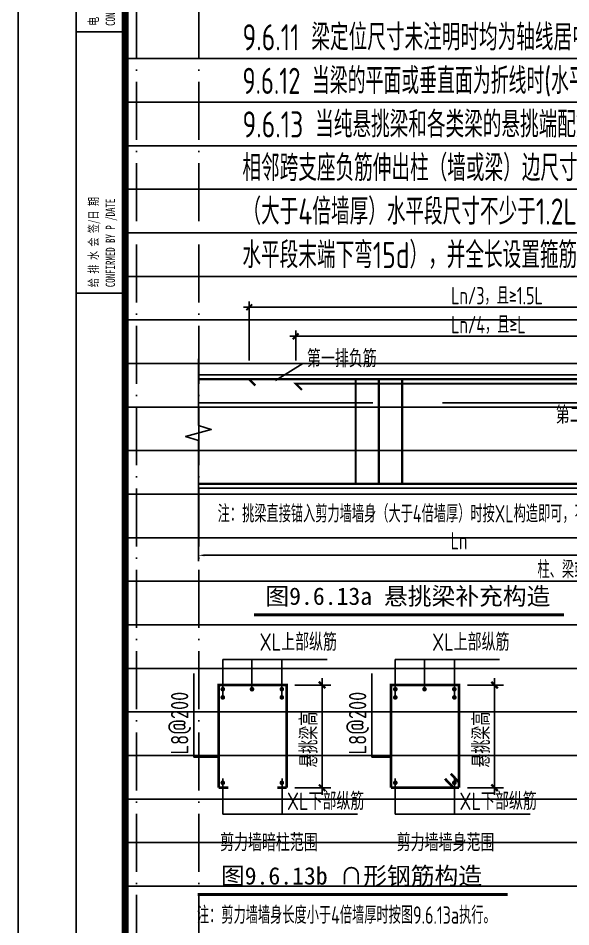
# Model space of a CAD drawing. Extents: x -1712635 to -854203, y -534641 to -21985.
# Drawn here: x -1595563 to -1586048, y -95343 to -79696 of the extents above; entities that cross this region are included whole.
import ezdxf
from ezdxf.enums import TextEntityAlignment as Align

# ---------------------------------------------------------------- set-up
doc = ezdxf.new("R2010")
doc.units = 0
doc.header["$LTSCALE"] = 1000
doc.linetypes.add('D1', pattern=[14, 10, -2, 0, -2])
doc.linetypes.add('H3普通虚线', pattern=[4.2, 3, -1.2])
doc.layers.get('0').update_dxf_attribs({"linetype": 'CONTINUOUS'})
doc.layers.get('Defpoints').update_dxf_attribs({"linetype": 'CONTINUOUS'})
for name, color, linetype in [('C-SHET-TTLB', 11, 'CONTINUOUS'), ('S-DETL-DIM', 151, 'CONTINUOUS'), ('S-DETL-LINE1', 2, 'CONTINUOUS'), ('S-DETL-LINE2', 2, 'H3普通虚线'), ('S-DETL-RBAR', 1, 'CONTINUOUS'), ('S-DETL-TEXT', 7, 'CONTINUOUS')]:
    doc.layers.add(name, color=color, linetype=linetype)
doc.layers.add('S-1-TEXT', color=7, linetype='CONTINUOUS', lineweight=18)
doc.styles.add('SHEET-ECADI', font='simhei.ttf', dxfattribs={"width": 0.7})
doc.styles.add('TS', font='tssdeng.shx', dxfattribs={"width": 0.7, "bigfont": 'tssdchn.shx'})
doc.styles.add('TSSD_DIMENSION', font='Tssdeng.shx', dxfattribs={"width": 0.7, "bigfont": 'tssdchn.shx'})
doc.styles.add('TSSD_Label', font='Tssdeng.shx', dxfattribs={"width": 0.7, "bigfont": 'hztxt.shx'})
doc.styles.add('黑体', font='simhei.ttf')
doc.dimstyles.new('DIM25', dxfattribs={"dimtxt": 300, "dimasz": 0.8, "dimexe": 150, "dimexo": 150, "dimgap": 100, "dimtad": 1, "dimdec": 0, "dimlfac": 0.25, "dimrnd": 1, "dimzin": 0, "dimdsep": 46, "dimtxsty": 'TS', "dimblk": '_DIMX', "dimcen": 0, "dimclrd": 256, "dimclre": 256, "dimclrt": 43, "dimadec": 1, "dimazin": 0, "dimtfac": 1, "dimtdec": 0, "dimtix": 1, "dimtmove": 2, "dimatfit": 3, "dimldrblk": 'ARCHTICK', "dimfxl": 0, "dimtolj": 1, "dimtzin": 1, "dimarcsym": 0})
doc.dimstyles.new('TSSD_25_100', dxfattribs={"dimtxt": 300, "dimasz": 100, "dimexe": 100, "dimexo": 250, "dimgap": 100, "dimtad": 1, "dimdec": 0, "dimlfac": 0.25, "dimzin": 0, "dimdsep": 46, "dimtxsty": 'TSSD_DIMENSION', "dimblk": 'ARCHTICK', "dimcen": 0, "dimdle": 100, "dimclrt": 7, "dimadec": 0, "dimazin": 0, "dimtfac": 1, "dimtdec": 0, "dimtix": 1, "dimtmove": 2, "dimatfit": 3, "dimldrblk": 'ARCHTICK', "dimfxl": 0, "dimtolj": 1, "dimtzin": 0, "dimarcsym": 0})

# ---------------------------------------------------------------- blocks, each defined once
blk = doc.blocks.new('2014SHEET-L')
at = {"layer": 'C-SHET-TTLB'}
for p, q in [((-2.842170943040401e-14, -180), (-9, -180)), ((-2.842170943040401e-14, -225), (-9, -225))]:
    blk.add_line(p, q, dxfattribs=at)
at = {"layer": 'C-SHET-TTLB', "style": 'SHEET-ECADI', "width": 0.7}
for s, p in [('CONFIRMED BY E /DATE', (-2.334595386544521, -178.9568420572403)), ('电 气 会 签/日 期', (-5.238019796872237, -178.9568420572403)), ('给 排 水 会 签/日 期', (-5.23801979687223, -223.9568420572403)), ('CONFIRMED BY P /DATE', (-2.334595386544514, -223.9568420572403))]:
    blk.add_text(s, height=1.6, rotation=90, dxfattribs=at).set_placement(p)
blk = doc.blocks.new('2017_11-sheet-L2', base_point=(18.40000000000009, 409.9999999999998))
at = {"layer": 'C-SHET-TTLB'}
blk.add_blockref('2014SHEET-L', (19.00000000000009, 410.6), dxfattribs=at)
blk = doc.blocks.new('_ArchTick')
at = {"color": 0, "const_width": 0.35}
blk.add_lwpolyline([(-0.5, -0.5), (0.5, 0.5)], dxfattribs=at)
blk = doc.blocks.new('*D1596')
at = {"layer": 'Defpoints', "color": 0}
for p in [(-1591584.845034047, -84674.21969017899), (-1591584.845034047, -85839.97261574538), (-1583584.845034047, -85839.97261574538)]:
    blk.add_point(p, dxfattribs=at)
at = {"layer": 'S-DETL-DIM', "color": 0, "lineweight": -2}
for p, q in [((-1591584.845034047, -85589.97261574538), (-1591584.845034047, -84574.21969017899)), ((-1583584.845034047, -85589.97261574538), (-1583584.845034047, -84574.21969017899)), ((-1583484.845034047, -84674.21969017899), (-1591684.845034047, -84674.21969017899))]:
    blk.add_line(p, q, dxfattribs=at)
at = {"layer": 'S-DETL-DIM', "color": 0, "lineweight": -2, "xscale": 100, "yscale": 100, "zscale": 100, "rotation": 180}
blk.add_blockref('_ArchTick', (-1591584.845034047, -84674.21969017899), dxfattribs=at)
at = {"layer": 'S-DETL-DIM', "color": 0, "lineweight": -2, "xscale": 100, "yscale": 100, "zscale": 100}
blk.add_blockref('_ArchTick', (-1583584.845034047, -84674.21969017899), dxfattribs=at)
blk = doc.blocks.new('*D1597')
at = {"layer": 'Defpoints', "color": 0}
for p in [(-1592459.375664267, -87839.97261574538), (-1583584.845034047, -87839.97261574538), (-1592459.375664267, -88945.44063008437)]:
    blk.add_point(p, dxfattribs=at)
at = {"layer": 'S-DETL-DIM', "color": 0, "lineweight": -2}
for p, q in [((-1592459.375664267, -88089.97261574538), (-1592459.375664267, -89045.44063008437)), ((-1583584.845034047, -88089.97261574538), (-1583584.845034047, -89045.44063008437)), ((-1583484.845034047, -88945.44063008437), (-1592359.375664267, -88945.44063008437))]:
    blk.add_line(p, q, dxfattribs=at)
at = {"layer": 'S-DETL-DIM', "color": 0}
blk.add_solid([(-1592359.375664267, -88928.7739634177), (-1592359.375664267, -88962.10729675104), (-1592459.375664267, -88945.44063008437)], dxfattribs=at)
at = {"layer": 'S-DETL-DIM', "color": 0, "lineweight": -2, "xscale": 100, "yscale": 100, "zscale": 100}
blk.add_blockref('_ArchTick', (-1583584.845034047, -88945.44063008437), dxfattribs=at)
at = {"layer": 'S-DETL-DIM', "color": 7, "insert": (-1587972.110349157, -88695.44063008437), "char_height": 300, "attachment_point": 5, "style": 'TSSD_DIMENSION'}
blk.add_mtext('\\A1;Ln', dxfattribs=at)
blk = doc.blocks.new('ArchTick')
at = {"color": 0, "linetype": 'ByBlock', "lineweight": -2, "const_width": 0.075}
blk.add_lwpolyline([(-0.25, -0.25), (0.25, 0.25)], dxfattribs=at)
blk = doc.blocks.new('*D1598')
at = {"layer": 'Defpoints', "color": 0}
for p in [(-1590784.845034047, -85174.21969017899), (-1590784.845034047, -85839.97261574538), (-1583584.845034047, -85839.97261574538)]:
    blk.add_point(p, dxfattribs=at)
at = {"layer": 'S-DETL-DIM', "color": 0, "lineweight": -2}
for p, q in [((-1590784.845034047, -85589.97261574538), (-1590784.845034047, -85074.21969017899)), ((-1583584.845034047, -85589.97261574538), (-1583584.845034047, -85074.21969017899)), ((-1583484.845034047, -85174.21969017899), (-1590884.845034047, -85174.21969017899))]:
    blk.add_line(p, q, dxfattribs=at)
at = {"layer": 'S-DETL-DIM', "color": 0, "lineweight": -2, "xscale": 100, "yscale": 100, "zscale": 100, "rotation": 180}
blk.add_blockref('_ArchTick', (-1590784.845034047, -85174.21969017899), dxfattribs=at)
at = {"layer": 'S-DETL-DIM', "color": 0, "lineweight": -2, "xscale": 100, "yscale": 100, "zscale": 100}
blk.add_blockref('_ArchTick', (-1583584.845034047, -85174.21969017899), dxfattribs=at)
blk = doc.blocks.new('_DIMX')
blk.add_line((-150, 0), (150, 0))
at = {"const_width": 50}
blk.add_lwpolyline([(-70, -70), (70, 70)], dxfattribs=at)
blk = doc.blocks.new('*D1599')
at = {"layer": 'Defpoints', "color": 0}
for p in [(-1590946.985399146, -91179.15194115462), (-1590946.985399145, -92948.55080123898), (-1590329.691423682, -92948.55080123898)]:
    blk.add_point(p, dxfattribs=at)
at = {"layer": 'S-DETL-DIM', "lineweight": -2}
for p, q in [((-1590796.985399146, -91179.15194115462), (-1590179.691423682, -91179.15194115462)), ((-1590329.691423682, -91179.95194115462), (-1590329.691423682, -92947.75080123897)), ((-1590796.985399145, -92948.55080123898), (-1590179.691423682, -92948.55080123898))]:
    blk.add_line(p, q, dxfattribs=at)
at = {"layer": 'S-DETL-DIM', "lineweight": -2, "xscale": 0.8, "yscale": 0.8, "zscale": 0.8}
for p, rotation in [((-1590329.691423682, -91179.15194115462), 90), ((-1590329.691423682, -92948.55080123898), 270)]:
    blk.add_blockref('_DIMX', p, dxfattribs=dict(at, rotation=rotation))
blk = doc.blocks.new('*D1602')
at = {"layer": 'Defpoints', "color": 0}
for p in [(-1587976.639521927, -91179.15194115462), (-1587976.639521926, -92948.55080123898), (-1587359.345546463, -92948.55080123898)]:
    blk.add_point(p, dxfattribs=at)
at = {"layer": 'S-DETL-DIM', "lineweight": -2}
for p, q in [((-1587826.639521927, -91179.15194115462), (-1587209.345546463, -91179.15194115462)), ((-1587359.345546463, -91179.95194115462), (-1587359.345546463, -92947.75080123897)), ((-1587826.639521926, -92948.55080123898), (-1587209.345546463, -92948.55080123898))]:
    blk.add_line(p, q, dxfattribs=at)
at = {"layer": 'S-DETL-DIM', "lineweight": -2, "xscale": 0.8, "yscale": 0.8, "zscale": 0.8}
for p, rotation in [((-1587359.345546463, -91179.15194115462), 90), ((-1587359.345546463, -92948.55080123898), 270)]:
    blk.add_blockref('_DIMX', p, dxfattribs=dict(at, rotation=rotation))

msp = doc.modelspace()

# ---------------------------------------------------------------- linework, layer by layer
at = {"layer": 'C-SHET-TTLB'}
msp.add_line((-1594562.674607077, -61932.79043482151), (-1594562.674607077, -119452.7904348215), dxfattribs=at)
msp.add_lwpolyline([(-1490462.674607077, -60992.79043482151), (-1490462.674607077, -120392.7904348215), (-1595562.674607077, -120392.7904348215), (-1595562.674607077, -60992.79043482151)], close=True, dxfattribs=at)
at = {"layer": 'C-SHET-TTLB', "const_width": 120}
msp.add_lwpolyline([(-1593722.674607077, -61992.79043482151), (-1491462.674607077, -61992.79043482151), (-1491462.674607077, -119392.7904348215), (-1593722.674607077, -119392.7904348215)], close=True, dxfattribs=at)
at = {"layer": 'Defpoints', "color": 252, "linetype": 'D1', "ltscale": 0.1}
for p, q in [((-1593522.674607078, -65392.79043482151), (-1593522.674607078, -119392.7904348215)), ((-1592450.674607078, -65392.79043482151), (-1592450.674607078, -119392.7904348215))]:
    msp.add_line(p, q, dxfattribs=at)
at = {"layer": 'Defpoints', "color": 252}
for p, q in [((-1593722.674607077, -80392.79043482151), (-1498462.674607077, -80392.79043482151)), ((-1593722.674607077, -81142.79043482151), (-1498462.674607077, -81142.79043482151)), ((-1593722.674607077, -81892.79043482151), (-1498462.674607077, -81892.79043482151)), ((-1593722.674607077, -82642.79043482151), (-1498462.674607077, -82642.79043482151)), ((-1593722.674607077, -83392.79043482151), (-1498462.674607077, -83392.79043482151)), ((-1593722.674607077, -84142.79043482151), (-1498462.674607077, -84142.79043482151)), ((-1593722.674607077, -84892.79043482151), (-1498462.674607077, -84892.79043482151)), ((-1593722.674607077, -85642.79043482151), (-1498462.674607077, -85642.79043482151)), ((-1593722.674607077, -86392.79043482151), (-1498462.674607077, -86392.79043482151)), ((-1593722.674607077, -87142.79043482151), (-1498462.674607077, -87142.79043482151)), ((-1593722.674607077, -87892.79043482151), (-1498462.674607077, -87892.79043482151)), ((-1593722.674607077, -88642.79043482151), (-1498462.674607077, -88642.79043482151)), ((-1593722.674607077, -89392.79043482151), (-1498462.674607077, -89392.79043482151)), ((-1593722.674607077, -90142.79043482151), (-1498462.674607077, -90142.79043482151)), ((-1593722.674607077, -90892.79043482151), (-1498462.674607077, -90892.79043482151)), ((-1593722.674607077, -91642.79043482151), (-1498462.674607077, -91642.79043482151)), ((-1593722.674607077, -92392.79043482151), (-1520162.674607077, -92392.79043482151)), ((-1593722.674607077, -93142.79043482151), (-1520162.674607077, -93142.79043482139)), ((-1593722.674607077, -93892.79043482151), (-1520162.674607077, -93892.79043482151)), ((-1593722.674607077, -94642.79043482151), (-1520162.674607077, -94642.79043482151))]:
    msp.add_line(p, q, dxfattribs=at)
at = {"layer": 'S-DETL-DIM'}
msp.add_line((-1592459.375664267, -88119.97261574538), (-1592459.375664267, -89045.44063008437), dxfattribs=at)
at = {"layer": 'S-DETL-LINE1'}
for p, q in [((-1592459.375664267, -85839.97261574538), (-1583584.845034047, -85839.97261574538)), ((-1592459.375664267, -87789.97261574538), (-1583584.845034047, -87789.97261574538))]:
    msp.add_line(p, q, dxfattribs=at)
msp.add_lwpolyline([(-1592459.375664267, -85559.97261574538), (-1592459.375664267, -86709.97261574538), (-1592239.375664267, -86779.97261574538), (-1592679.375664267, -86899.97261574538), (-1592459.375664267, -86969.97261574538), (-1592459.375664267, -88119.97261574538)], dxfattribs=at)
at = {"layer": 'S-DETL-LINE2'}
msp.add_line((-1592459.375664267, -86319.97261574538), (-1583584.845034047, -86319.97261574538), dxfattribs=at)
at = {"layer": 'S-DETL-RBAR'}
for points, const_width in [([(-1592459.375664267, -85914.97261574538), (-1579993.963628984, -85914.97261574538)], 40), ([(-1591478.779016869, -86021.03863292327), (-1591584.845034047, -85914.97261574538), (-1579993.963628984, -85914.97261574538)], 40), ([(-1589752.23669684, -87718.59639475122), (-1589752.23669684, -85914.97261574492)], 40), ([(-1589352.23669684, -87718.59639475122), (-1589352.23669684, -85914.97261574538)], 40), ([(-1588952.23669684, -87718.59639475122), (-1588952.23669684, -85914.97261574538)], 40), ([(-1590678.779016869, -86096.03863292327), (-1590784.845034047, -85989.97261574538), (-1579993.963628984, -85989.97261574538)], 40), ([(-1592459.375664267, -87714.97261574538), (-1582059.845034047, -87714.97261574538), (-1582059.845034047, -87115.42969414871)], 40), ([(-1590941.766740131, -92948.55080123898), (-1590941.766740131, -91179.15194115462), (-1592112.672878441, -91179.15194115462), (-1592112.672878441, -92948.55080123898)], 45), ([(-1587971.420862912, -92948.55080123898), (-1587971.420862912, -91179.15194115462), (-1589142.327001222, -91179.15194115462), (-1589142.327001222, -92948.55080123898)], 45), ([(-1588067.675901074, -92948.55080123898), (-1588214.915164946, -92792.78902572347)], 45), ([(-1587967.094453409, -92862.92564096488), (-1588114.333717281, -92707.16386544937)], 45), ([(-1592112.672878441, -92948.55080123898), (-1591947.061616563, -92948.55080123898)], 45), ([(-1590941.766740131, -92948.55080123898), (-1591101.205872939, -92948.55080123898)], 45), ([(-1589142.327001222, -92948.55080123898), (-1587971.420862912, -92948.55080123898)], 45)]:
    msp.add_lwpolyline(points, dxfattribs=dict(at, const_width=const_width))
at = {"layer": 'S-DETL-RBAR', "const_width": 40}
for points in [[(-1592059.855414687, -91251.05869128834, 1), (-1592019.855414687, -91251.05869128834, 1)], [(-1591557.301655703, -91251.05869128834, 1), (-1591517.301655703, -91251.05869128834, 1)], [(-1591043.530707239, -91251.05869128834, 1), (-1591003.530707239, -91251.05869128834, 1)], [(-1589089.509537468, -91251.05869128834, 1), (-1589049.509537468, -91251.05869128834, 1)], [(-1588586.955778484, -91251.05869128834, 1), (-1588546.955778484, -91251.05869128834, 1)], [(-1588073.18483002, -91251.05869128834, 1), (-1588033.18483002, -91251.05869128834, 1)], [(-1592059.855414687, -91392.30357517442, 1), (-1592019.855414687, -91392.30357517442, 1)], [(-1591043.530707239, -91392.30357517442, 1), (-1591003.530707239, -91392.30357517442, 1)], [(-1589089.509537468, -91392.30357517442, 1), (-1589049.509537468, -91392.30357517442, 1)], [(-1588073.18483002, -91392.30357517442, 1), (-1588033.18483002, -91392.30357517442, 1)], [(-1592059.855414687, -92862.06165849883, 1), (-1592019.855414687, -92862.06165849883, 1)], [(-1591043.530707239, -92862.06165849883, 1), (-1591003.530707239, -92862.06165849883, 1)], [(-1589089.509537468, -92862.06165849883, 1), (-1589049.509537468, -92862.06165849883, 1)], [(-1588073.18483002, -92862.06165849883, 1), (-1588033.18483002, -92862.06165849883, 1)]]:
    msp.add_lwpolyline(points, format="xyb", close=True, dxfattribs=at)
at = {"layer": 'S-DETL-TEXT'}
for p, q in [((-1591131.213458396, -85934.88659294927), (-1590661.369029501, -85643.33768224716)), ((-1586549.964464544, -89391.7775068758), (-1583218.81483453, -89391.7775068758)), ((-1592536.331809702, -92423.93932936201), (-1592536.331809702, -90980.47254217323)), ((-1589472.187391634, -92423.93932936201), (-1589472.187391634, -90980.47254217323)), ((-1592112.672878441, -92423.93932936201), (-1592536.331809702, -92423.93932936201)), ((-1589142.327001222, -92423.93932936201), (-1589472.187391634, -92423.93932936201))]:
    msp.add_line(p, q, dxfattribs=at)
at = {"layer": 'S-DETL-TEXT', "color": 0}
for p, q in [((-1592039.855414687, -91392.30357517442), (-1592039.855414687, -90737.68257498508)), ((-1592039.855414687, -90737.68257498508), (-1590243.913331369, -90737.68257498508)), ((-1591537.301655703, -91251.05869128834), (-1591537.301655703, -90737.68257498508)), ((-1591023.530707239, -91392.30357517442), (-1591023.530707239, -90737.68257498508)), ((-1589069.509537468, -91392.30357517442), (-1589069.509537468, -90737.68257498508)), ((-1589069.509537468, -90737.68257498508), (-1587273.56745415, -90737.68257498508)), ((-1588566.955778484, -91251.05869128834), (-1588566.955778484, -90737.68257498508)), ((-1588053.18483002, -91392.30357517442), (-1588053.18483002, -90737.68257498508)), ((-1592039.855414687, -92788.2150526885), (-1592039.855414687, -93405.69232301414)), ((-1591018.635505348, -92788.2150526885), (-1591018.635505348, -93405.69232301414)), ((-1589069.509537468, -92788.2150526885), (-1589069.509537468, -93405.69232301414)), ((-1588048.289628129, -92788.2150526885), (-1588048.289628129, -93405.69232301414)), ((-1592039.855414687, -93405.69232301414), (-1589718.065698231, -93405.69232301414)), ((-1589069.509537468, -93405.69232301414), (-1586747.719821012, -93405.69232301414))]:
    msp.add_line(p, q, dxfattribs=at)
at = {"layer": 'S-DETL-TEXT', "const_width": 50}
for points in [[(-1591501.565470183, -89970.37640168704), (-1586164.706107302, -89970.37640168704)], [(-1592472.039458199, -94786.61551326513), (-1587135.180095317, -94786.61551326513)]]:
    msp.add_lwpolyline(points, dxfattribs=at)

# ---------------------------------------------------------------- block references
at = {"layer": 'C-SHET-TTLB', "xscale": 100, "yscale": 100, "zscale": 100}
msp.add_blockref('2017_11-sheet-L2', (-1593722.674607077, -61992.79043482151), dxfattribs=at)

# ---------------------------------------------------------------- texts
at = {"layer": 'S-1-TEXT', "style": 'TS'}
for s, width, p in [('9.6.11 梁定位尺寸未注明时均为轴线居中或平柱边。', 0.75, (-1591701.621787179, -80250.36093093269)), ('9.6.12 当梁的平面或垂直面为折线时(水平折梁、竖直折梁)，其构造做法详见图集16G101-1第91页。', 0.72, (-1591701.621787179, -81000.36093093269)), ('9.6.13 当纯悬挑梁和各类梁的悬挑端配筋构造未注明时，详见图集16G101-1第92页1 ~ 7节点。', 0.75, (-1591701.621787179, -81750.36093093269)), ('相邻跨支座负筋伸出柱（墙或梁）边尺寸按图9.6.13a执行。剪力墙处屋面XL上部纵筋伸入剪力墙身', 0.75, (-1591701.621787179, -82500.36093093269)), ('（大于4倍墙厚）水平段尺寸不少于1.2Lae、4倍剪力墙墙厚之大值（上部纵筋', 0.75, (-1591701.621787179, -83250.36093093269)), ('水平段末端下弯15d），并全长设置箍筋或∩形钢筋，构造详图9.6.13b。', 0.75, (-1591701.621787179, -84000.36093093269))]:
    msp.add_text(s, height=450, dxfattribs=dict(at, width=width)).set_placement(p)
at = {"layer": 'S-DETL-TEXT', "style": 'TSSD_Label'}
for s, width, p in [('Ln/3，且≥1.5L', 0.7, (-1588108.597329624, -84624.21969017899)), ('Ln/4，且≥L', 0.7, (-1588108.597329624, -85124.21969017899)), ('第一排负筋', 0.8, (-1590590.907850143, -85706.4935500552)), ('第二排负筋', 0.8, (-1586306.691513519, -86677.89158898778)), ('注：挑梁直接锚入剪力墙墙身（大于4倍墙厚）时按XL构造即可，不需按此大样执行。', 0.7, (-1592127.833054467, -88379.98347042268)), ('柱、梁或墙（悬挑梁方向墙长少于4倍）', 0.7, (-1586621.291398911, -89341.77750687534)), ('XL上部纵筋   ', 0.8, (-1591405.731003216, -90589.73632335896)), ('XL上部纵筋   ', 0.8, (-1588435.385125997, -90589.73632335896)), ('XL下部纵筋   ', 0.8, (-1590935.419170925, -93330.48544472875)), ('XL下部纵筋   ', 0.8, (-1587965.073293706, -93330.48544472875)), (' 剪力墙暗柱范围', 0.8, (-1592231.383611944, -94041.26480402704)), (' 剪力墙墙身范围', 0.8, (-1589190.98625253, -94041.26480402704)), ('注：剪力墙墙身长度小于4倍墙厚时按图9.6.13a执行。', 0.7, (-1592485.007571105, -95290.38574371627))]:
    msp.add_text(s, height=300, dxfattribs=dict(at, width=width)).set_placement(p)
at = {"layer": 'S-DETL-TEXT', "style": '黑体'}
for s, p in [('图9.6.13a 悬挑梁补充构造', (-1588853.489061966, -89799.20727396943)), ('图9.6.13b ∩形钢筋构造', (-1589823.963049982, -94615.44638554752))]:
    msp.add_text(s, height=300, dxfattribs=at).set_placement(p, align=Align.CENTER)
at = {"layer": 'S-DETL-TEXT', "style": 'TSSD_Label', "width": 0.8}
for s, p in [('L8@200', (-1592632.73150468, -92374.50580550265)), ('L8@200', (-1589568.58708661, -92374.50580550265)), ('悬挑梁高', (-1590407.896760605, -92600.86383725097)), ('悬挑梁高', (-1587437.550883386, -92600.86383725097))]:
    msp.add_text(s, height=300, rotation=90, dxfattribs=at).set_placement(p)

# ---------------------------------------------------------------- dimensions: what is measured, and where the dimension line sits
at = {"layer": 'S-DETL-DIM'}
for base, p2, picture, middle in [((-1591584.845034047, -84674.21969017899), (-1591584.845034047, -85839.97261574538), '*D1596', (-1587584.845034047, -84674.21969017899)), ((-1590784.845034047, -85174.21969017899), (-1590784.845034047, -85839.97261574538), '*D1598', (-1587184.845034047, -85174.21969017899))]:
    dim = msp.add_linear_dim(base=base, p1=(-1583584.845034047, -85839.97261574538), p2=p2, text=' ', dimstyle='TSSD_25_100', dxfattribs=at)
    dim.commit()
    dim.dimension.update_dxf_attribs({"geometry": picture, "text_midpoint": middle})
dim = msp.add_linear_dim(base=(-1592459.375664267, -88945.44063008437), p1=(-1583584.845034047, -87839.97261574538), p2=(-1592459.375664267, -87839.97261574538), angle=180, text='Ln', dimstyle='TSSD_25_100', override={"dimblk1": 'ArchTick', "dimsah": 1}, dxfattribs=at)
dim.commit()
dim.dimension.update_dxf_attribs({"geometry": '*D1597', "text_midpoint": (-1587972.110349157, -88695.44063008437)})
for base, p1, p2, picture, middle in [((-1590329.691423682, -92948.55080123898), (-1590946.985399146, -91179.15194115462), (-1590946.985399145, -92948.55080123898), '*D1599', (-1590329.691423682, -92063.85137119704)), ((-1587359.345546463, -92948.55080123898), (-1587976.639521927, -91179.15194115462), (-1587976.639521926, -92948.55080123898), '*D1602', (-1587359.345546463, -92063.85137119704))]:
    dim = msp.add_linear_dim(base=base, p1=p1, p2=p2, angle=90, text=' ', dimstyle='DIM25', dxfattribs=at)
    dim.commit()
    dim.dimension.update_dxf_attribs({"geometry": picture, "text_midpoint": middle})

doc.saveas('drawing.dxf')
